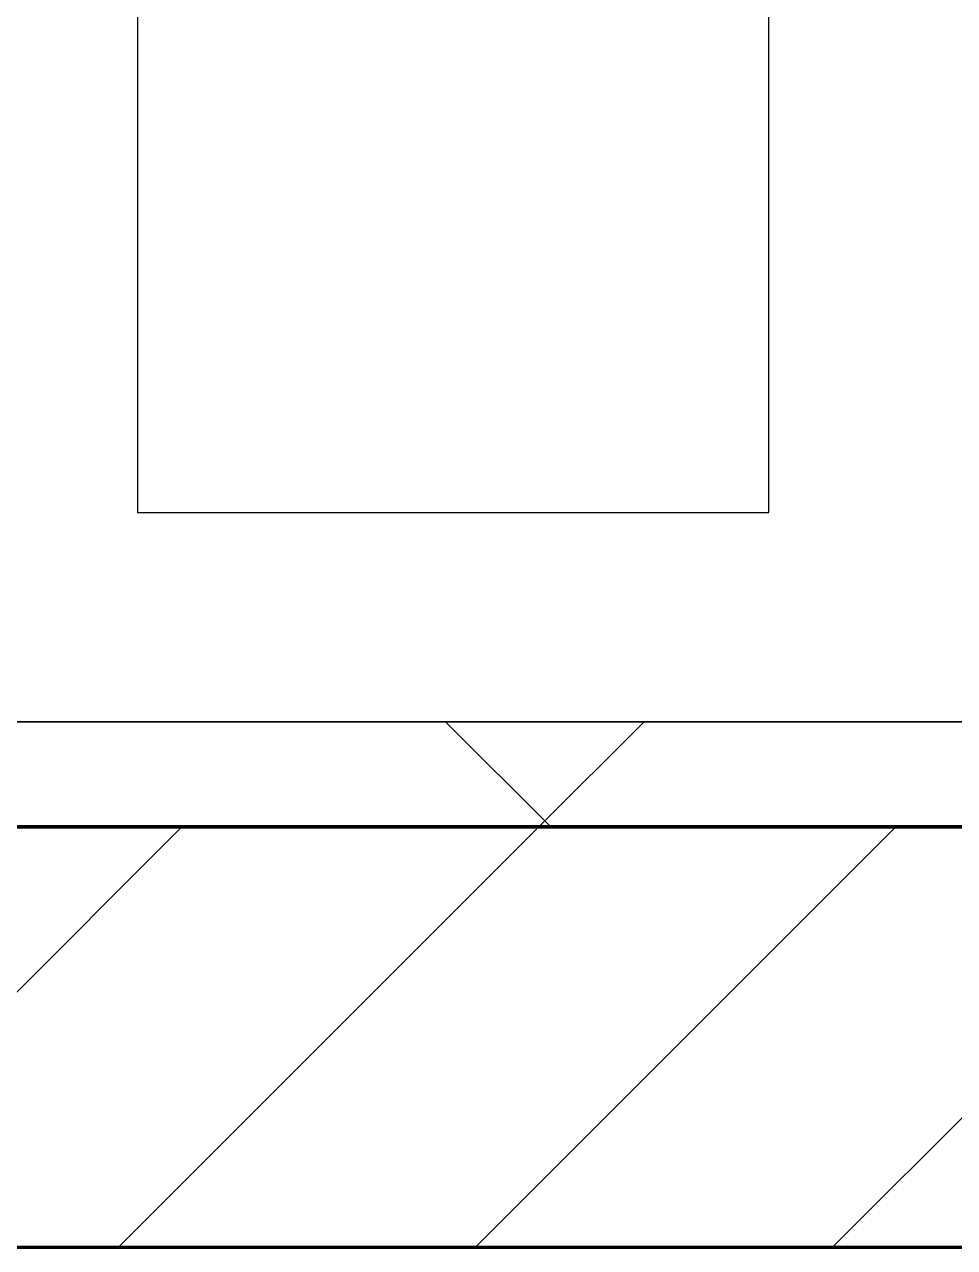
# Model space of a CAD drawing. Header units: millimetres. Extents: x -794334 to -714814, y -17806 to 22403.
# Drawn here: x -742285 to -741843, y -4021 to -3439 of the extents above; entities that cross this region are included whole.
import ezdxf
from ezdxf.xclip import XClip

# ---------------------------------------------------------------- set-up
doc = ezdxf.new("R2010")
doc.units = ezdxf.units.MM
doc.header["$XCLIPFRAME"] = 0
doc.layers.add('000 - WIPEOUT', color=250, linetype='Continuous')
doc.layers.add('A11_ALU.SOLID SHEET', color=2, linetype='Continuous')
for name, color, linetype, lineweight in [('A-GLAZ-CURT', 2, 'Continuous', 9), ('A-WALL', 5, 'Continuous', 35), ('A-WALL-FNSH', 2, 'Continuous', 35), ('A-WALL-PATT', 1, 'Continuous', 35), ('WALL-E', 2, 'Continuous', 35)]:
    doc.layers.add(name, color=color, linetype=linetype, lineweight=lineweight)

# ---------------------------------------------------------------- blocks, each defined once
blk = doc.blocks.new('PPLS-PP19_Custom Tile Pattern - Custom Tile Pattern-V178-4252-01 ENLARGED CONCOURSE LEVEL - REFLECTED CEILING PLAN - SHEET 3')
at = {"layer": 'A-GLAZ-CURT'}
for p, q in [((-300, 0), (300, 0)), ((300, 0), (-300, 0)), ((195.99, 0), (213.31, 0)), ((213.31, 0), (195.99, 0)), ((230.06, 0), (300, 0)), ((-300, -50), (300, -50)), ((300, -50), (-300, -50))]:
    blk.add_line(p, q, dxfattribs=at)
for points, knots in [([(-115.82, 0), (-114.96, 0), (-110.41, 0), (-96.78, 0), (-71.33, 0), (-42.53, 0), (-12.78, 0), (4.23, 0), (9.64, 0), (10.14, 0), (10.18, 0)], [-5724.064692, -5724.064692, -5724.064692, -5724.064692, -5430.283136, -5103.229623, -4799.173296, -4065.652676, -3589.737505, -3285.047089, -3066.359526, -3044.715262, -3044.715262, -3044.715262, -3044.715262]), ([(-78.48, 0), (-72.44, 0), (-61.77, 0), (-54.4, 0), (-48.53, 0), (-30.79, 0), (-18.03, 0), (8.61, 0), (15.02, 0), (22.91, 0), (31, 0), (39.04, 0), (51.19, 0), (58.74, 0), (61.34, 0), (61.45, 0)], [-4359.181107, -4359.181107, -4359.181107, -4359.181107, -4008.285538, -3689.699207, -3546.54457, -3315.260113, -2864.387349, -2439.246196, -2084.094819, -1956.422387, -1818.904206, -1645.594513, -1443.202566, -1228.752106, -1120.932285, -1120.932285, -1120.932285, -1120.932285]), ([(31.18, 0), (25.97, 0), (11.99, 0), (-16.92, 0), (-47.42, 0), (-65.77, 0), (-66.37, 0), (-66.38, 0)], [-4496.803627, -4496.803627, -4496.803627, -4496.803627, -4222.080604, -3745.412743, -2981.410125, -2542.574734, -2498.224237, -2498.224237, -2498.224237, -2498.224237]), ([(56.37, 0), (55.38, 0), (48.38, 0), (37, 0), (24.07, 0), (12.82, 0), (-2.9, 0), (-20.62, 0), (-32.81, 0), (-44.85, 0), (-51.43, 0), (-51.79, 0)], [-2688.093717, -2688.093717, -2688.093717, -2688.093717, -2634.532728, -2313.748533, -2106.613311, -1925.670641, -1617.263037, -1290.787923, -1039.307308, -819.71621, -644.910881, -644.910881, -644.910881, -644.910881]), ([(30.82, 0), (29.27, 0), (20.14, 0), (3.54, 0), (-16.58, 0), (-34.76, 0), (-36.04, 0)], [-10462.034656, -10462.034656, -10462.034656, -10462.034656, -10363.088938, -9884.23066, -9424.652049, -9182.880979, -9182.880979, -9182.880979, -9182.880979]), ([(-30.52, 0), (-27.11, 0), (-17.83, 0), (5.99, 0), (22.06, 0), (37.44, 0), (45.92, 0), (57.76, 0), (64.47, 0), (72.74, 0), (75.22, 0), (76.03, 0), (76.21, 0)], [-2323.618664, -2323.618664, -2323.618664, -2323.618664, -2142.497158, -1716.209403, -1206.526904, -1089.329421, -901.315459, -753.071572, -495.328968, -421.953223, -334.951786, -290.452333, -290.452333, -290.452333, -290.452333]), ([(8.33, 0), (8.19, 0), (7.18, 0), (0.32, 0), (-13.89, 0), (-24.92, 0), (-29.03, 0)], [-3574.286521, -3574.286521, -3574.286521, -3574.286521, -3526.962355, -3285.499107, -2903.012179, -2680.714891, -2680.714891, -2680.714891, -2680.714891]), ([(-15.19, 0), (-13.07, 0), (7.48, 0), (33.73, 0), (51.11, 0), (55.8, 0)], [-461.142613, -461.142613, -461.142613, -461.142613, -429.606584, -390.253598, -375.858057, -375.858057, -375.858057, -375.858057]), ([(-11.56, 0), (-6.97, 0), (2.16, 0), (13.15, 0), (21.24, 0), (24.62, 0), (24.72, 0), (24.72, 0)], [-5045.768401, -5045.768401, -5045.768401, -5045.768401, -4785.90057, -4596.498881, -4445.288762, -4384.376941, -4376.041937, -4376.041937, -4376.041937, -4376.041937]), ([(9.32, 0), (9.08, 0), (7.65, 0), (2.57, 0), (-5.83, 0), (-10.46, 0), (-11.56, 0)], [-2922.926651, -2922.926651, -2922.926651, -2922.926651, -2882.788014, -2720.818881, -2518.50168, -2452.639991, -2452.639991, -2452.639991, -2452.639991]), ([(-11.54, 0), (-6.2, 0), (12.92, 0), (43.36, 0), (70.92, 0), (82.12, 0), (83.66, 0)], [-5653.29316, -5653.29316, -5653.29316, -5653.29316, -5340.621928, -4573.028122, -4094.177415, -3869.465285, -3869.465285, -3869.465285, -3869.465285]), ([(55.83, 0), (55.27, 0), (50.46, 0), (39.61, 0), (24.74, 0), (5.09, 0), (-7.45, 0), (-11.53, 0)], [-4356.784996, -4356.784996, -4356.784996, -4356.784996, -4326.416877, -4098.545751, -3766.694881, -3333.063701, -3117.043931, -3117.043931, -3117.043931, -3117.043931]), ([(-2.63, 0), (-2.47, 0), (-1.22, 0), (4.92, 0), (15.97, 0), (22.54, 0), (24.49, 0)], [-226.825321, -226.825321, -226.825321, -226.825321, -220.269177, -206.416616, -198.214427, -187.717507, -187.717507, -187.717507, -187.717507]), ([(56.35, 0), (49.38, 0), (35.37, 0), (12, 0), (3.08, 0), (-1.67, 0), (-2.25, 0)], [-328.497644, -328.497644, -328.497644, -328.497644, -307.516438, -285.83788, -246.234814, -234.646884, -234.646884, -234.646884, -234.646884]), ([(24.69, 0), (24.54, 0), (20.99, 0), (15.48, 0), (10.8, 0), (9.63, 0)], [-4368.572414, -4368.572414, -4368.572414, -4368.572414, -4306.476363, -4080.000647, -3772.857994, -3772.857994, -3772.857994, -3772.857994]), ([(18.16, 0), (19.15, 0), (24.25, 0), (25.66, 0), (26.12, 0)], [-5700.113719, -5700.113719, -5700.113719, -5700.113719, -5554.232259, -5302.431367, -5302.431367, -5302.431367, -5302.431367]), ([(55.6, 0), (54.67, 0), (50.06, 0), (43.81, 0), (29.53, 0), (20.67, 0), (18.85, 0), (18.16, 0)], [-6604.646129, -6604.646129, -6604.646129, -6604.646129, -6548.303034, -6314.283804, -6135.05769, -5972.647715, -5832.674503, -5832.674503, -5832.674503, -5832.674503]), ([(27.44, 0), (27.9, 0), (29.54, 0), (38.07, 0), (53.39, 0), (71.67, 0), (84.83, 0), (86.01, 0), (92.51, 0), (94.33, 0)], [-5037.309798, -5037.309798, -5037.309798, -5037.309798, -4887.603822, -4705.298446, -4353.683244, -3960.84581, -3759.045785, -3336.541051, -2783.776468, -2783.776468, -2783.776468, -2783.776468]), ([(27.89, 0), (29.09, 0), (33.4, 0), (48.37, 0), (71.92, 0), (100.07, 0), (114.84, 0), (124.2, 0)], [-147.777612, -147.777612, -147.777612, -147.777612, -135.792042, -118.513713, -97.899267, -63.759246, -40.445993, -40.445993, -40.445993, -40.445993]), ([(53.18, 0), (53.06, 0), (52.22, 0), (44.99, 0), (36.46, 0), (30.82, 0)], [-622.740158, -622.740158, -622.740158, -622.740158, -566.066452, -360.610861, 0, 0, 0, 0]), ([(136.44, 0), (121.66, 0), (86.93, 0), (51.16, 0), (31.18, 0)], [-106.750556, -106.750556, -106.750556, -106.750556, -59.610984, 0, 0, 0, 0]), ([(56.39, 0), (55.73, 0), (52.67, 0), (46.51, 0), (41.18, 0), (36.02, 0), (35.54, 0), (35.54, 0)], [-343.309204, -343.309204, -343.309204, -343.309204, -341.267687, -334.000314, -326.15566, -319.318397, -317.489778, -317.489778, -317.489778, -317.489778]), ([(36.29, 0), (37.77, 0), (46.69, 0), (52.8, 0), (56.29, 0)], [-314.598523, -314.598523, -314.598523, -314.598523, -305.899624, -292.458861, -292.458861, -292.458861, -292.458861]), ([(61.47, 0), (61.47, 0), (61.21, 0), (54.61, 0), (53.71, 0), (53.56, 0)], [-1113.311073, -1113.311073, -1113.311073, -1113.311073, -1096.402191, -891.204116, -747.28819, -747.28819, -747.28819, -747.28819]), ([(114.39, 0), (114.2, 0), (112.08, 0), (105.42, 0), (92.38, 0), (85.59, 0), (74.4, 0), (63.73, 0), (58.31, 0), (56.32, 0)], [-8148.58938, -8148.58938, -8148.58938, -8148.58938, -8105.191388, -7723.759874, -7531.75727, -7135.649961, -6924.452779, -6738.82075, -6619.343112, -6619.343112, -6619.343112, -6619.343112]), ([(56.35, 0), (65.79, 0), (88.81, 0), (111.25, 0), (124.23, 0)], [-375.292999, -375.292999, -375.292999, -375.292999, -346.313304, -305.580019, -305.580019, -305.580019, -305.580019]), ([(56.35, 0), (57.7, 0), (68.58, 0), (95.91, 0), (116.1, 0), (123.88, 0), (124.28, 0)], [-292.375179, -292.375179, -292.375179, -292.375179, -287.17622, -249.500363, -194.761443, -191.708991, -191.708991, -191.708991, -191.708991]), ([(103.09, 0), (101.08, 0), (86.31, 0), (70.44, 0), (56.91, 0), (56.36, 0)], [-375.435014, -375.435014, -375.435014, -375.435014, -369.147452, -330.153101, -328.505637, -328.505637, -328.505637, -328.505637]), ([(168.37, 0), (167.68, 0), (162.47, 0), (147.02, 0), (109.77, 0), (77.66, 0), (61.46, 0), (57.17, 0)], [-543.375029, -543.375029, -543.375029, -543.375029, -530.793311, -458.593899, -401.860199, -357.622665, -344.118072, -344.118072, -344.118072, -344.118072]), ([(76.63, 0), (74.8, 0), (68.8, 0), (61.96, 0), (57.51, 0)], [-3095.572228, -3095.572228, -3095.572228, -3095.572228, -2950.589685, -2708.625699, -2708.625699, -2708.625699, -2708.625699]), ([(76.22, 0), (75.58, 0), (73.64, 0), (71.05, 0), (70.61, 0)], [-193.634889, -193.634889, -193.634889, -193.634889, -31.537676, 0, 0, 0, 0]), ([(94.4, 0), (94.4, 0), (94.64, 0), (99.11, 0), (108.97, 0), (120.79, 0), (139.94, 0), (163.31, 0), (185.23, 0), (193.62, 0), (194.69, 0), (194.79, 0)], [-2348.345796, -2348.345796, -2348.345796, -2348.345796, -2310.419338, -2233.599744, -2052.234781, -1843.028543, -1530.39897, -1095.004608, -529.74427, -295.064701, -265.121568, -265.121568, -265.121568, -265.121568]), ([(124.11, 0), (123.18, 0), (121.54, 0), (114.96, 0), (108.04, 0), (103.09, 0)], [-27.957927, -27.957927, -27.957927, -27.957927, -22.807238, -15.488593, 0, 0, 0, 0]), ([(124.05, 0), (122.91, 0), (118.24, 0), (114.23, 0), (111.98, 0), (105.66, 0), (105.23, 0), (105.23, 0)], [-9520.983381, -9520.983381, -9520.983381, -9520.983381, -9453.21225, -9220.200448, -9012.77275, -8966.157302, -8929.495943, -8929.495943, -8929.495943, -8929.495943]), ([(105.26, 0), (105.52, 0), (111.01, 0), (112.65, 0), (113.59, 0)], [-8920.561005, -8920.561005, -8920.561005, -8920.561005, -8814.835624, -8577.462505, -8577.462505, -8577.462505, -8577.462505]), ([(129.02, 0), (129.02, 0), (126.36, 0), (124.8, 0), (124.2, 0)], [-35.386604, -35.386604, -35.386604, -35.386604, -31.430235, -28.130496, -28.130496, -28.130496, -28.130496]), ([(157.9, 0), (156.77, 0), (151.67, 0), (143.29, 0), (134.04, 0), (127.65, 0), (124.94, 0), (124.22, 0)], [-10292.955006, -10292.955006, -10292.955006, -10292.955006, -10098.273015, -9847.788484, -9677.714971, -9567.007022, -9524.34807, -9524.34807, -9524.34807, -9524.34807]), ([(124.81, 0), (125.17, 0), (126.85, 0), (128.63, 0), (128.95, 0)], [-39.939895, -39.939895, -39.939895, -39.939895, -39.050993, -35.895543, -35.895543, -35.895543, -35.895543]), ([(124.99, 0), (129.26, 0), (133.78, 0), (138.28, 0), (138.53, 0)], [-304.787593, -304.787593, -304.787593, -304.787593, -291.370682, -290.5735, -290.5735, -290.5735, -290.5735]), ([(128.58, 0), (128.8, 0), (130.16, 0), (139.26, 0), (152.67, 0), (161.24, 0), (162.19, 0), (162.75, 0)], [-633.326174, -633.326174, -633.326174, -633.326174, -627.736123, -618.981161, -602.094757, -592.980799, -581.414464, -581.414464, -581.414464, -581.414464]), ([(137.1, 0), (136, 0), (133.64, 0), (129.87, 0), (129.11, 0)], [-670.405967, -670.405967, -670.405967, -670.405967, -651.020627, -640.742133, -640.742133, -640.742133, -640.742133]), ([(193.8, 0), (193.33, 0), (190.11, 0), (183.13, 0), (171, 0), (161.95, 0), (161.28, 0), (158.35, 0), (157.85, 0), (157.77, 0)], [-11665.349007, -11665.349007, -11665.349007, -11665.349007, -11565.880756, -11105.624034, -10839.086983, -10768.332124, -10666.779182, -10580.760289, -10550.278881, -10550.278881, -10550.278881, -10550.278881]), ([(300, 0), (286.53, 0), (254.22, 0), (207.11, 0), (177.41, 0), (159.34, 0), (158.33, 0), (158.3, 0)], [-285.253232, -285.253232, -285.253232, -285.253232, -244.693688, -187.987675, -143.776725, -129.632772, -123.352749, -123.352749, -123.352749, -123.352749]), ([(159.07, 0), (159.13, 0), (160.84, 0), (165.21, 0), (174.15, 0), (185.98, 0), (208.82, 0), (219.42, 0), (230.06, 0)], [-115.643202, -115.643202, -115.643202, -115.643202, -114.681583, -87.660824, -65.295536, -41.623857, -24.459831, 0, 0, 0, 0]), ([(162.75, 0), (165.4, 0), (170.91, 0), (172.61, 0), (172.61, 0)], [-111.264224, -111.264224, -111.264224, -111.264224, -56.742688, -19.085662, -19.085662, -19.085662, -19.085662]), ([(247.1, 0), (246.76, 0), (245.04, 0), (238.34, 0), (226.56, 0), (221.1, 0), (200.27, 0), (182.99, 0), (174.27, 0), (169.67, 0), (168.99, 0)], [-9649.085549, -9649.085549, -9649.085549, -9649.085549, -9581.591397, -9406.094246, -9221.510254, -9016.44624, -8717.832359, -8253.978395, -8152.463617, -8069.855175, -8069.855175, -8069.855175, -8069.855175]), ([(215.22, 0), (214.62, 0), (210.55, 0), (203.98, 0), (187.54, 0), (175.3, 0), (169.49, 0)], [-203.825446, -203.825446, -203.825446, -203.825446, -198.527383, -184.406837, -162.427601, -142.916156, -142.916156, -142.916156, -142.916156]), ([(171.51, 0), (176.48, 0), (193.23, 0), (201.73, 0), (208.81, 0), (213.9, 0), (237.66, 0), (253.48, 0), (259.51, 0)], [-7971.819559, -7971.819559, -7971.819559, -7971.819559, -7784.112253, -7606.717214, -7289.299508, -7042.621073, -6582.165592, -6255.469152, -6255.469152, -6255.469152, -6255.469152]), ([(172.07, 0), (177.66, 0), (187.87, 0), (201.08, 0), (207.47, 0), (213.96, 0), (215.11, 0)], [-255.364076, -255.364076, -255.364076, -255.364076, -237.955587, -223.92608, -215.862851, -208.75215, -208.75215, -208.75215, -208.75215]), ([(300, 0), (288.22, 0), (262, 0), (230.43, 0), (219.94, 0), (219.02, 0)], [-12528.858583, -12528.858583, -12528.858583, -12528.858583, -11905.454923, -11162.864862, -10856.732305, -10856.732305, -10856.732305, -10856.732305]), ([(219.9, 0), (220.86, 0), (227.84, 0), (242.06, 0), (246.54, 0), (246.96, 0)], [-10670.940496, -10670.940496, -10670.940496, -10670.940496, -10511.382485, -9925.173265, -9834.877357, -9834.877357, -9834.877357, -9834.877357]), ([(260, 0), (263.27, 0), (271.68, 0), (281.71, 0), (291.71, 0), (296.52, 0), (297.86, 0), (298.09, 0)], [-6246.647209, -6246.647209, -6246.647209, -6246.647209, -6068.460911, -5766.029927, -5566.724884, -5280.360606, -5199.253518, -5199.253518, -5199.253518, -5199.253518]), ([(284.76, 0), (284.76, 0), (285.09, 0), (287.47, 0), (293.59, 0), (297.76, 0), (300, 0)], [-4110.630118, -4110.630118, -4110.630118, -4110.630118, -4053.389046, -3959.664717, -3862.421465, -3746.95702, -3746.95702, -3746.95702, -3746.95702]), ([(297.38, 0), (295.84, 0), (291.62, 0), (285.38, 0), (284.87, 0)], [-4803.172655, -4803.172655, -4803.172655, -4803.172655, -4358.271401, -4143.037883, -4143.037883, -4143.037883, -4143.037883])]:
    blk.add_open_spline(points, degree=3, knots=knots, dxfattribs=at)
for points in [[(24.49, 0), (25.23, 0), (25.72, 0), (26.04, 0)], [(70.61, 0), (66.71, 0), (61.58, 0), (56.36, 0)], [(80.35, 0), (79.57, 0), (78.27, 0), (76.63, 0)], [(84.06, 0), (83.48, 0), (82.41, 0), (81.72, 0)], [(125.26, 0), (129.84, 0), (132.71, 0), (134.6, 0)], [(168.74, 0), (168.74, 0), (169.81, 0), (171.51, 0)], [(195.11, 0), (194.91, 0), (194.44, 0), (193.8, 0)]]:
    blk.add_open_spline(points, degree=3, dxfattribs=at)
blk = doc.blocks.new('PPLS-PP19_Custom Tile Pattern - Custom Tile Pattern-V179-4252-01 ENLARGED CONCOURSE LEVEL - REFLECTED CEILING PLAN - SHEET 3')
at = {"layer": 'A-GLAZ-CURT'}
for p, q in [((-300, 0), (300, 0)), ((300, 0), (-300, 0)), ((-293.07, 0), (-275.75, 0)), ((-275.75, 0), (-293.07, 0)), ((-222.32, 0), (-205, 0)), ((-205, 0), (-222.32, 0)), ((-300, -50), (300, -50)), ((300, -50), (-300, -50))]:
    blk.add_line(p, q, dxfattribs=at)
at = {"layer": 'A-GLAZ-CURT', "flags": 128}
for points in [[(-300, 0), (-291.56, 0), (-283.3, 0), (-275.2, 0), (-267.26, 0), (-259.45, 0), (-251.77, 0), (-244.2, 0), (-236.74, 0), (-229.36, 0), (-222.06, 0), (-214.83, 0), (-207.71, 0), (-200.76, 0), (-194.02, 0), (-187.54, 0), (-181.38, 0), (-175.58, 0), (-170.25, 0), (-165.64, 0), (-162.01, 0)], [(-160.27, 0), (-164.95, 0), (-169.65, 0), (-174.47, 0), (-179.49, 0), (-184.81, 0), (-190.44, 0), (-196.37, 0), (-202.58, 0), (-209.04, 0), (-215.73, 0), (-222.63, 0), (-229.72, 0), (-236.97, 0), (-244.39, 0), (-251.96, 0), (-259.67, 0), (-267.51, 0), (-275.48, 0), (-283.55, 0), (-291.73, 0), (-300, 0)]]:
    blk.add_lwpolyline(points, dxfattribs=at)
at = {"layer": 'A-GLAZ-CURT'}
for points, knots in [([(-300, 0), (-284.65, 0), (-236.57, 0), (-182.5, 0), (-148.38, 0), (-137.08, 0)], [-5323.127839, -5323.127839, -5323.127839, -5323.127839, -4502.809032, -2700.551212, -1552.578953, -1552.578953, -1552.578953, -1552.578953]), ([(-204.26, 0), (-207.52, 0), (-231.52, 0), (-262.56, 0), (-294.48, 0), (-300, 0)], [-15355.984462, -15355.984462, -15355.984462, -15355.984462, -15131.813646, -13729.592194, -13439.944408, -13439.944408, -13439.944408, -13439.944408]), ([(-137.88, 0), (-140.56, 0), (-147.66, 0), (-147.69, 0), (-158.72, 0), (-174.02, 0), (-185.59, 0), (-209.77, 0), (-232.01, 0), (-255.22, 0), (-262.59, 0), (-264.9, 0), (-265.4, 0)], [-3187.727384, -3187.727384, -3187.727384, -3187.727384, -2919.378265, -2477.344047, -2237.412286, -2029.680487, -1755.085331, -1400.429864, -858.079193, -543.655514, -208.940337, 0, 0, 0, 0]), ([(-258.6, 0), (-257.91, 0), (-254.26, 0), (-241.25, 0), (-225.99, 0), (-213.43, 0), (-207.06, 0), (-204.3, 0)], [-5722.54675, -5722.54675, -5722.54675, -5722.54675, -5657.471696, -5413.335975, -5017.494783, -4832.723979, -4685.575192, -4685.575192, -4685.575192, -4685.575192]), ([(-136.29, 0), (-137.58, 0), (-140.35, 0), (-149.31, 0), (-162.01, 0), (-177.91, 0), (-199.46, 0), (-216.65, 0), (-231.26, 0), (-233.46, 0), (-234, 0)], [-2595.133601, -2595.133601, -2595.133601, -2595.133601, -2418.507304, -2308.929706, -2113.765672, -1763.376603, -1422.553702, -978.033455, -846.069444, -682.911962, -682.911962, -682.911962, -682.911962]), ([(-233.49, 0), (-233.44, 0), (-232.38, 0), (-230.74, 0), (-225.3, 0), (-223.63, 0)], [-455.274641, -455.274641, -455.274641, -455.274641, -440.605512, -119.536984, 0, 0, 0, 0]), ([(-223.63, 0), (-219.39, 0), (-206.17, 0), (-188.58, 0), (-169.02, 0), (-152.47, 0), (-141.12, 0), (-136.36, 0)], [-5463.295695, -5463.295695, -5463.295695, -5463.295695, -5161.076232, -4739.070012, -4465.409639, -4149.119819, -3858.108252, -3858.108252, -3858.108252, -3858.108252]), ([(-204.27, 0), (-203.91, 0), (-197.64, 0), (-185.8, 0), (-171.77, 0), (-158.7, 0), (-157.22, 0)], [-4685.031219, -4685.031219, -4685.031219, -4685.031219, -4666.091899, -4349.945572, -4000.813434, -3840.635403, -3840.635403, -3840.635403, -3840.635403])]:
    blk.add_open_spline(points, degree=3, knots=knots, dxfattribs=at)
blk.add_open_spline([(-136.38, 0), (-156.14, 0), (-178.44, 0), (-203.34, 0)], degree=3, dxfattribs=at)
blk = doc.blocks.new('*U1029')
at = {"layer": 'A-GLAZ-CURT'}
for name, p in [('PPLS-PP19_Custom Tile Pattern - Custom Tile Pattern-V178-4252-01 ENLARGED CONCOURSE LEVEL - REFLECTED CEILING PLAN - SHEET 3', (36602.37, -7350)), ('PPLS-PP19_Custom Tile Pattern - Custom Tile Pattern-V179-4252-01 ENLARGED CONCOURSE LEVEL - REFLECTED CEILING PLAN - SHEET 3', (37202.37, -7350))]:
    blk.add_blockref(name, p, dxfattribs=at)
blk = doc.blocks.new('*U1271')
at = {"color": 3}
blk.add_wipeout([(-437.5, 6750), (437.5, 6750), (437.5, 6450), (-437.5, 6450)], dxfattribs=at).dxf.layer = '000 - WIPEOUT'
at = {"layer": 'A11_ALU.SOLID SHEET', "color": 0, "linetype": 'ByBlock'}
blk.add_lwpolyline([(-437.5, 6450), (437.5, 6450), (437.5, 6750), (-437.5, 6750)], close=True, dxfattribs=at)
blk = doc.blocks.new('*U1630')
blk.add_lwpolyline([(22690, -750), (19166.45, -750), (19116.45, -700), (18966.44, -550), (-101025.39, -550), (-101025.39, -6704.96), (-96300, -6704.96), (-96300, -7350), (-94497.63, -7350), (17250, -7350), (17250, -6849.96), (18300, -6849.96), (22690, -6849.96)], close=True)
at = {"layer": 'A11_ALU.SOLID SHEET', "color": 0, "linetype": 'ByBlock', "rotation": 90}
blk.add_blockref('*U1271', (9200, -6813), dxfattribs=at)

msp = doc.modelspace()

# ---------------------------------------------------------------- block references
at = {"layer": 'A11_ALU.SOLID SHEET'}
ref = msp.add_blockref('*U1630', (-744681.24, 3579.02), dxfattribs=at)
XClip(ref).set_block_clipping_path([(-45802.4668593339, -9620.0029952967), (23702.8690583039, 10334.9999958097)])

# ---------------------------------------------------------------- next in the draw order: hatches: boundary and pattern name
at = {"layer": 'A-WALL-PATT', "lineweight": 9}
h = msp.add_hatch(dxfattribs=at)
h.set_pattern_fill('FP_5', color=256, style=0, pattern_type=2)
h.set_pattern_definition([(45, (0, 0), (-212.13203, 212.13203), []), (135, (0, 0), (-212.13203, -212.13203), [])])
h.paths.add_polyline_path([(-727630.24, -3820.98), (-727382.37, -3820.98), (-727382.37, -3770.98), (-790483.7, -3770.98), (-790483.7, -3820.98), (-727766, -3820.98)])
h = msp.add_hatch(dxfattribs=at)
h.set_pattern_fill('FP_2', color=256, style=0, pattern_type=2)
h.set_pattern_definition([(45, (0, 0), (-84.852814, 84.852814), [])])
h.paths.add_polyline_path([(-727382.37, -4020.98), (-727382.37, -3820.98), (-790483.7, -3820.98), (-790483.7, -4020.98), (-727494.49, -4020.98)])

# ---------------------------------------------------------------- next in the draw order: linework, layer by layer
at = {"layer": 'A-WALL', "color": 7, "lineweight": 70}
for p, q in [((-745580, -3820.98), (-741980, -3820.98)), ((-741980, -3820.98), (-745580, -3820.98)), ((-741980, -3820.98), (-740780, -3820.98)), ((-740780, -3820.98), (-741980, -3820.98)), ((-741980, -4020.98), (-745580, -4020.98)), ((-740780, -4020.98), (-741980, -4020.98))]:
    msp.add_line(p, q, dxfattribs=at)
at = {"layer": 'A-WALL-FNSH', "color": 250}
for p, q in [((-745580, -3770.98), (-741980, -3770.98)), ((-741980, -3770.98), (-740780, -3770.98))]:
    msp.add_line(p, q, dxfattribs=at)
at = {"layer": 'WALL-E'}
for p, q in [((-727382.37, -4020.98), (-790483.7, -4020.98)), ((-790483.7, -4020.98), (-727382.37, -4020.98))]:
    msp.add_line(p, q, dxfattribs=at)

# ---------------------------------------------------------------- next in the draw order: block references
msp.add_blockref('*U1029', (-778882.37, 3579.02))

doc.saveas('drawing.dxf')
